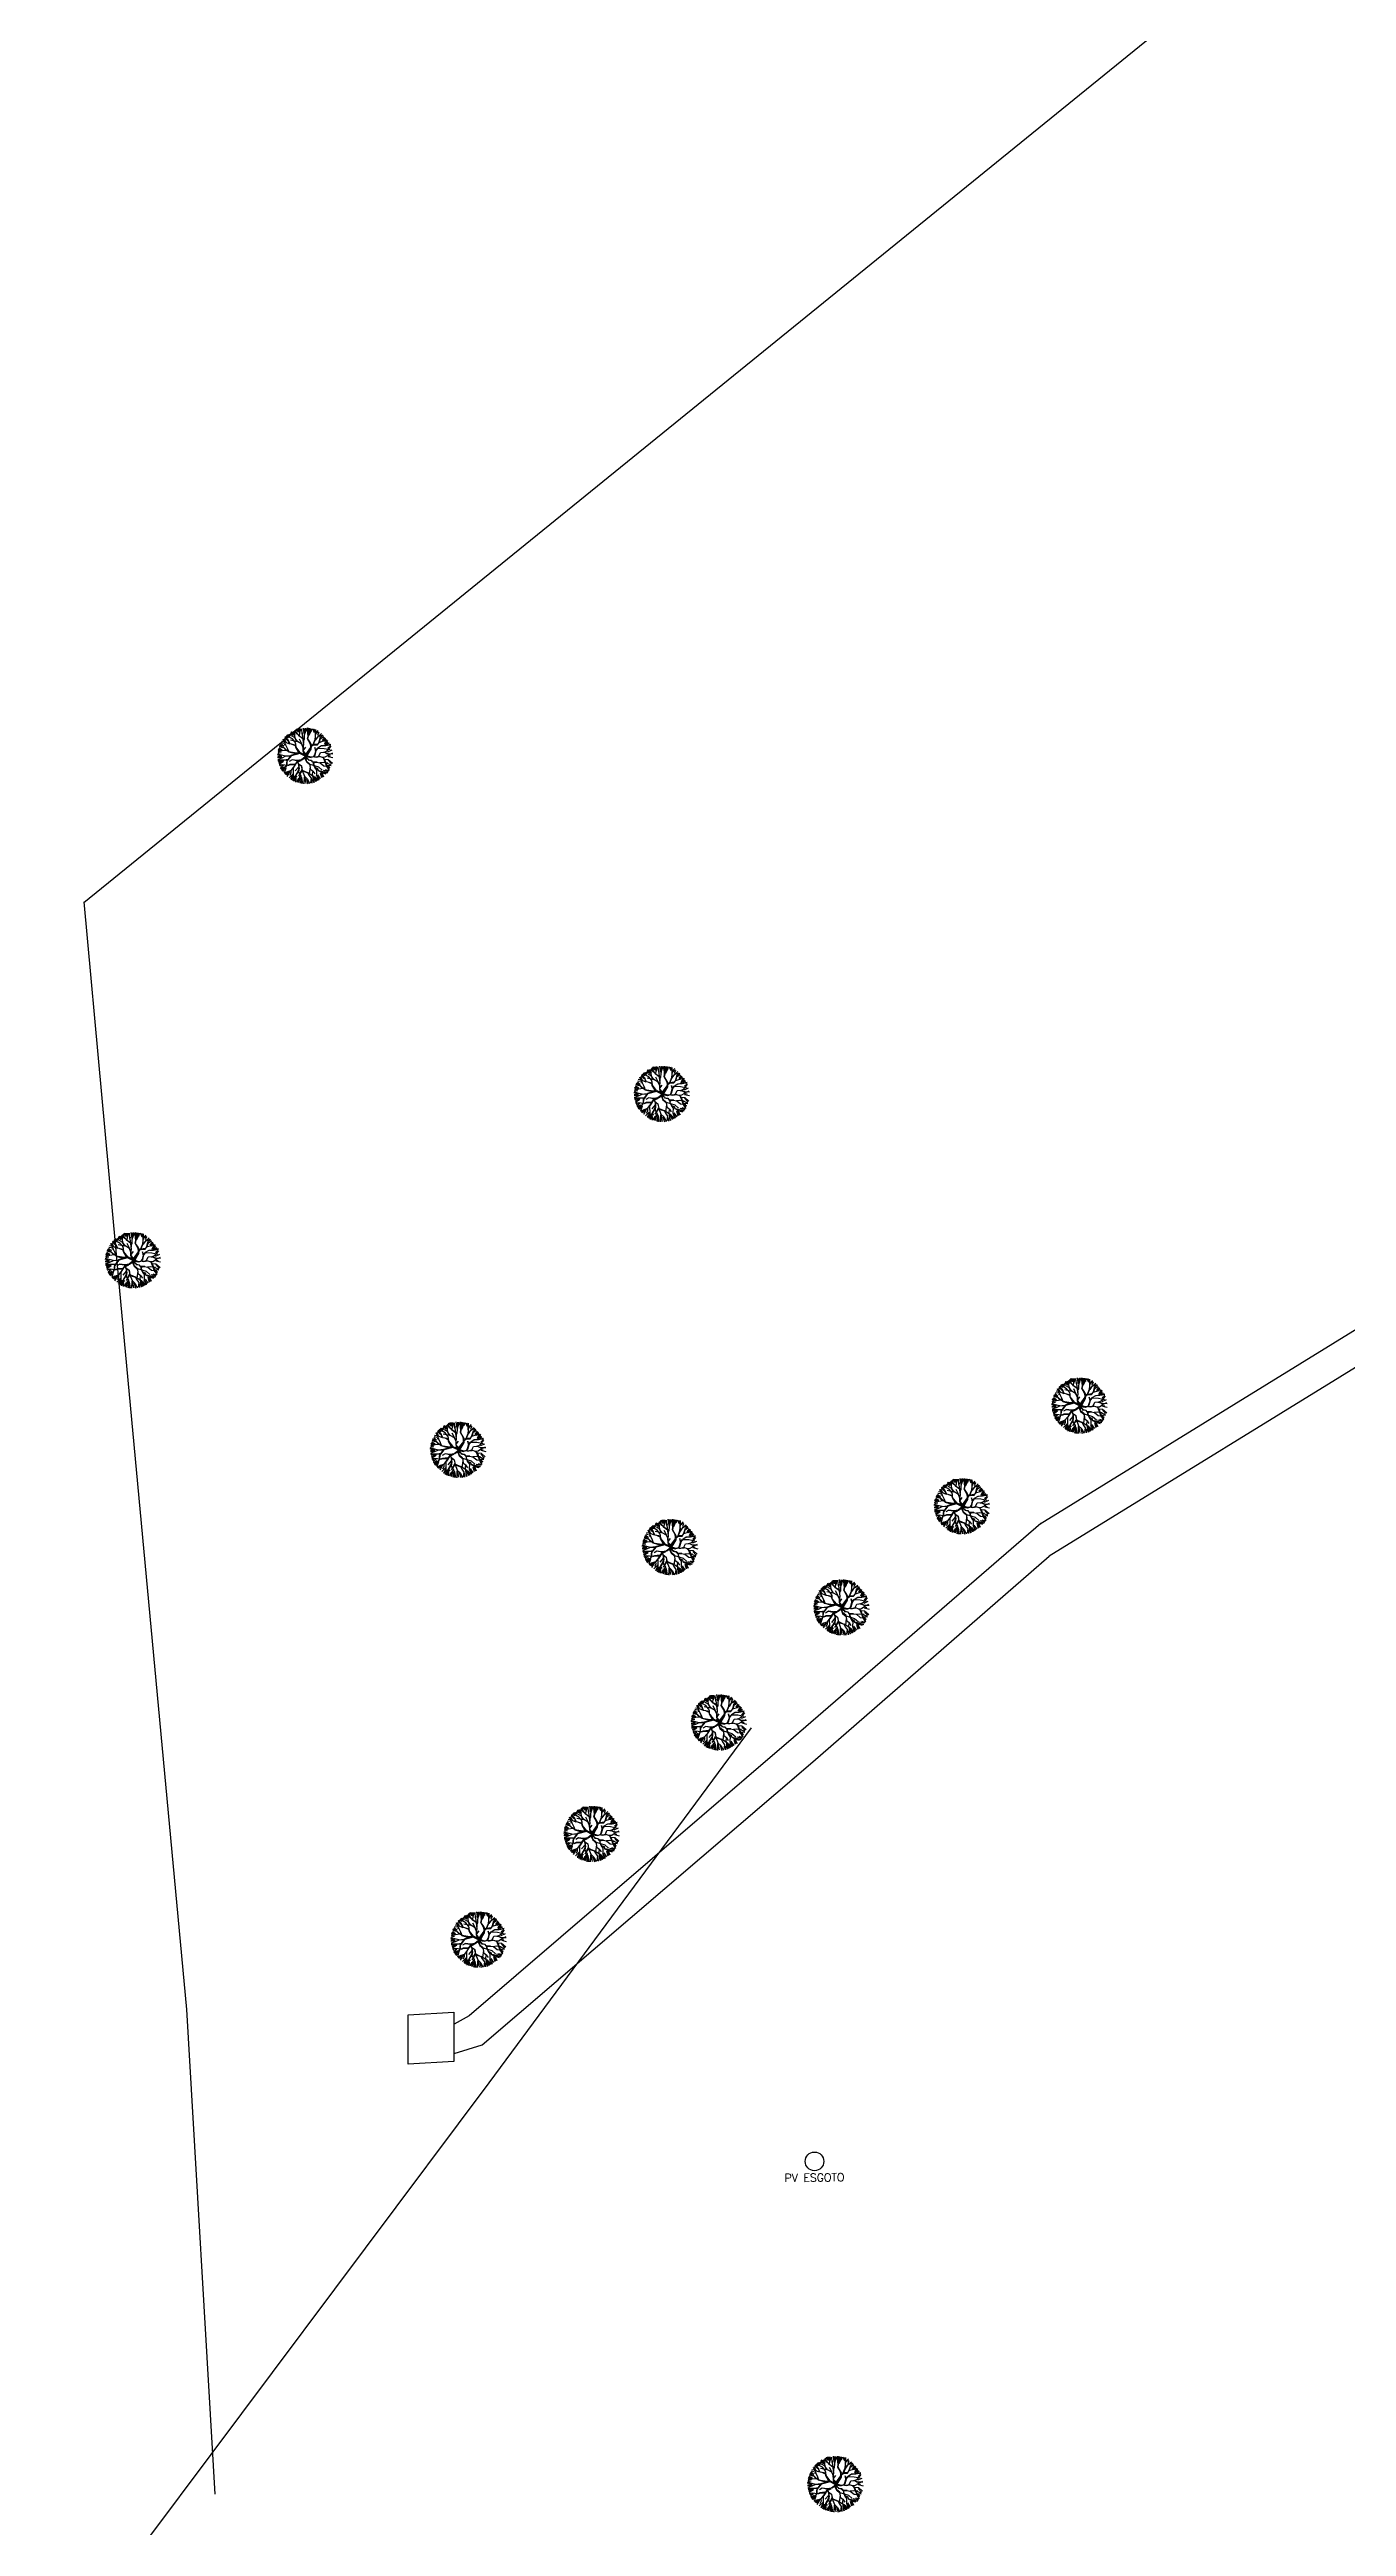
# Model space of a CAD drawing. Header units: metres. Extents: x 341 to 459, y 1341 to 1425.
# Drawn here: x 443.639 to 445.044, y 1412.456 to 1415.14 of the extents above; entities that cross this region are included whole.
import ezdxf

# ---------------------------------------------------------------- set-up
doc = ezdxf.new("R2010")
doc.units = ezdxf.units.M
doc.linetypes.add('CONTINUO', pattern=[0])
doc.layers.add('AVR', color=3, linetype='CONTINUO')
doc.layers.add('B.ACESSO', color=8, linetype='CONTINUO')
doc.styles.add('ROMANS', font='ROMANS.SHX')

# ---------------------------------------------------------------- blocks, each defined once
blk = doc.blocks.new('A$C08C43EE7')
at = {"layer": 'AVR', "color": 252, "true_color": 0x939598}
for p, q in [((0.67, 2.7), (0.79, 2.62)), ((0.87, 2.56), (0.71, 2.76)), ((0.73, 2.76), (0.86, 2.59)), ((0.86, 2.59), (0.76, 2.79)), ((0.9, 2.57), (0.78, 2.8)), ((0.84, 2.82), (0.93, 2.61)), ((0.9, 2.83), (1.02, 2.67)), ((0.96, 2.87), (1.02, 2.8)), ((1.03, 2.7), (0.99, 2.77)), ((1, 2.44), (1.04, 2.76)), ((1.04, 2.76), (1.02, 2.9)), ((1.08, 2.9), (1.23, 2.67)), ((1.28, 2.63), (1.13, 2.93)), ((1.22, 2.94), (1.27, 2.77)), ((1.28, 2.83), (1.26, 2.96)), ((1.28, 2.6), (1.3, 2.97)), ((1.28, 2.96), (1.29, 2.84)), ((1.28, 2.65), (1.28, 2.83)), ((1.4, 2.75), (1.33, 2.96)), ((1.4, 2.75), (1.43, 2.98)), ((1.49, 2.56), (1.4, 2.75)), ((1.49, 2.74), (1.57, 2.98)), ((1.49, 2.97), (1.49, 2.74)), ((1.5, 2.56), (1.62, 2.98)), ((1.67, 2.95), (1.7, 2.78)), ((1.78, 2.74), (1.7, 2.97)), ((1.8, 2.48), (1.78, 2.74)), ((1.79, 2.84), (1.85, 2.95)), ((1.79, 2.94), (1.79, 2.84)), ((1.79, 2.75), (1.89, 2.92)), ((1.95, 2.89), (1.84, 2.72)), ((1.95, 2.68), (2, 2.87)), ((1.96, 2.64), (2.06, 2.86)), ((2.03, 2.7), (2.1, 2.83)), ((2.03, 2.64), (2.17, 2.79)), ((2.18, 2.63), (2.21, 2.77)), ((2.27, 2.56), (2.29, 2.74)), ((0, 1.56), (0.37, 1.55)), ((0.27, 1.44), (0, 1.36)), ((0.24, 1.74), (0.01, 1.71)), ((0.34, 1.7), (0.01, 1.65)), ((0.39, 1.55), (0.01, 1.58)), ((0.25, 1.38), (0.01, 1.27)), ((0.34, 1.53), (0.02, 1.48)), ((0.33, 1.72), (0.03, 1.78)), ((0.03, 1.74), (0.15, 1.74)), ((0.32, 1.78), (0.05, 1.87)), ((0.32, 1.83), (0.08, 1.94)), ((0.3, 2.01), (0.1, 2.03)), ((0.29, 1.87), (0.11, 1.98)), ((0.28, 2.03), (0.13, 2.09)), ((0.44, 2.07), (0.14, 2.13)), ((0.43, 2.1), (0.17, 2.19)), ((0.46, 2.15), (0.21, 2.26)), ((0.46, 2.15), (0.24, 2.26)), ((0.41, 1.55), (0.25, 1.38)), ((0.51, 2.15), (0.26, 2.29)), ((0.46, 2.03), (0.28, 2.03)), ((0.44, 1.74), (0.32, 1.83)), ((0.43, 1.74), (0.33, 1.72)), ((0.53, 2.17), (0.34, 2.37)), ((0.46, 2.02), (0.36, 1.95)), ((0.68, 2.33), (0.41, 2.49)), ((0.72, 1.66), (0.41, 1.55)), ((0.61, 1.36), (0.41, 1.05)), ((0.73, 1.66), (0.42, 1.87)), ((0.63, 1.86), (0.43, 1.74)), ((0.59, 2.27), (0.46, 2.34)), ((0.87, 2.15), (0.46, 2.15)), ((0.71, 1.88), (0.46, 2.03)), ((0.66, 1.88), (0.46, 2.02)), ((0.6, 1.37), (0.46, 1.3)), ((0.5, 2.53), (0.68, 2.33)), ((0.66, 2.44), (0.52, 2.59)), ((0.58, 2.62), (0.68, 2.45)), ((0.86, 2.55), (0.59, 2.64)), ((0.71, 2.27), (0.59, 2.27)), ((0.69, 1.64), (0.59, 1.36)), ((0.72, 1.63), (0.6, 1.37)), ((0.61, 1.75), (0.76, 1.67)), ((0.87, 1.83), (0.63, 1.86)), ((0.72, 2.28), (0.66, 2.44)), ((0.86, 1.85), (0.66, 1.88)), ((0.92, 1.85), (0.7, 2.04)), ((0.9, 1.84), (0.71, 1.88)), ((0.88, 2.15), (0.72, 2.28)), ((0.97, 1.7), (0.72, 1.66)), ((0.73, 1.64), (0.95, 1.69)), ((1.01, 2.49), (0.87, 2.56)), ((1.13, 1.99), (0.87, 2.15)), ((1.04, 1.84), (0.89, 1.84)), ((1.01, 2.5), (0.9, 2.57)), ((1.2, 1.92), (0.9, 2.12)), ((1.09, 1.87), (0.9, 1.84)), ((1.1, 1.87), (0.97, 1.7)), ((1.06, 1.86), (0.97, 1.7)), ((1, 2.44), (1.05, 2.28)), ((1.05, 2.33), (1, 2.44)), ((1.13, 2.5), (1.01, 2.5)), ((1.22, 2.48), (1.01, 2.49)), ((1.18, 1.43), (1.01, 1.25)), ((1.05, 2.28), (1.04, 2.06)), ((1.19, 1.43), (1.04, 1.25)), ((1.07, 2.05), (1.05, 2.33)), ((1.06, 1.25), (1.22, 1.43)), ((1.18, 1.92), (1.09, 1.87)), ((1.18, 1.89), (1.1, 1.87)), ((1.26, 2.49), (1.13, 2.5)), ((1.26, 1.91), (1.13, 1.99)), ((1.18, 1.89), (1.26, 1.71)), ((1.38, 1.51), (1.18, 1.43)), ((1.4, 1.48), (1.19, 1.43)), ((1.23, 1.85), (1.2, 1.92)), ((1.3, 2.19), (1.21, 2.35)), ((1.51, 2.25), (1.22, 2.48)), ((1.24, 1.94), (1.29, 2.19)), ((1.28, 1.68), (1.24, 1.9)), ((1.28, 1.34), (1.25, 1.17)), ((1.26, 2.49), (1.28, 2.65)), ((1.26, 1.93), (1.3, 2.19)), ((1.29, 1.7), (1.26, 1.91)), ((1.31, 2.43), (1.28, 2.6)), ((1.28, 2.51), (1.28, 2.46)), ((1.39, 1.54), (1.28, 1.68)), ((1.4, 1.49), (1.28, 1.67)), ((1.4, 1.56), (1.29, 1.7)), ((1.49, 1.49), (1.29, 1.3)), ((1.3, 1.33), (1.42, 1.5)), ((1.46, 1.49), (1.3, 1.33)), ((1.53, 2.26), (1.31, 2.43)), ((1.5, 1.48), (1.39, 1.54)), ((1.5, 1.48), (1.4, 1.56)), ((1.46, 1.44), (1.41, 1.18)), ((1.49, 1.49), (1.42, 1.17)), ((1.5, 1.38), (1.44, 1.18)), ((1.48, 2.3), (1.5, 2.55)), ((1.52, 2.27), (1.49, 2.56)), ((1.49, 1.49), (1.63, 1.77)), ((1.49, 1.49), (1.66, 1.76)), ((1.49, 1.49), (1.53, 1.37)), ((1.63, 1.77), (1.51, 2.25)), ((1.62, 1.96), (1.53, 2.26)), ((1.54, 1.52), (1.53, 1.48)), ((1.53, 1.48), (1.55, 1.38)), ((1.53, 1.37), (1.88, 1.16)), ((1.55, 1.38), (1.57, 1.48)), ((1.57, 1.56), (1.67, 1.74)), ((1.57, 1.5), (1.69, 1.59)), ((1.57, 1.48), (1.67, 1.56)), ((1.57, 1.48), (1.57, 1.56)), ((1.58, 1.46), (1.95, 1.18)), ((1.58, 1.43), (1.87, 1.21)), ((1.59, 1.37), (1.58, 1.43)), ((1.86, 1.19), (1.59, 1.37)), ((1.6, 1.45), (1.75, 1.58)), ((1.61, 2.01), (1.72, 2.37)), ((1.65, 1.94), (1.62, 1.96)), ((1.66, 1.76), (1.62, 1.93)), ((1.87, 1.21), (1.62, 1.37)), ((1.63, 1.97), (1.67, 2.12)), ((1.65, 1.95), (1.73, 2.39)), ((1.67, 1.76), (1.65, 1.94)), ((1.67, 1.83), (1.96, 1.99)), ((1.67, 1.56), (1.76, 1.59)), ((1.68, 1.79), (1.91, 1.94)), ((1.69, 1.76), (1.97, 1.98)), ((1.73, 2.39), (1.8, 2.48)), ((1.74, 2.37), (1.88, 2.42)), ((1.75, 1.58), (1.81, 1.58)), ((1.76, 2.41), (1.89, 2.43)), ((1.76, 1.59), (1.96, 1.59)), ((1.8, 2.52), (1.96, 2.65)), ((1.8, 2.48), (1.96, 2.64)), ((1.81, 1.58), (1.97, 1.46)), ((1.85, 1.56), (1.98, 1.58)), ((1.88, 2.42), (2.09, 2.52)), ((1.94, 1.59), (2.14, 1.67)), ((1.96, 1.99), (2.09, 2.01)), ((1.96, 1.59), (2.09, 1.56)), ((1.97, 1.98), (2.14, 1.99)), ((2.01, 1.59), (2.15, 1.67)), ((2.05, 2.01), (2.13, 2.18)), ((2.09, 2.52), (2.42, 2.66)), ((2.09, 2.01), (2.11, 2.09)), ((2.09, 1.56), (2.4, 1.59)), ((2.1, 2.52), (2.11, 2.61)), ((2.11, 2.09), (2.16, 2.3)), ((2.14, 1.99), (2.24, 2.03)), ((2.14, 1.67), (2.28, 1.9)), ((2.15, 2.31), (2.22, 2.49)), ((2.16, 2.3), (2.38, 2.4)), ((2.16, 1.67), (2.4, 1.79)), ((2.17, 2.34), (2.37, 2.39)), ((2.17, 1.21), (2.42, 1.35)), ((2.2, 1.56), (2.33, 1.56)), ((2.22, 2.49), (2.27, 2.56)), ((2.24, 2.03), (2.42, 2.17)), ((2.27, 1.91), (2.35, 2.27)), ((2.28, 1.9), (2.46, 2.02)), ((2.29, 2.53), (2.44, 2.61)), ((2.29, 1.95), (2.47, 2.03)), ((2.3, 1.58), (2.4, 1.52)), ((2.33, 2.42), (2.49, 2.58)), ((2.38, 2.4), (2.54, 2.57)), ((2.4, 1.59), (2.56, 1.79)), ((2.4, 1.52), (2.59, 1.51)), ((2.42, 2.17), (2.54, 2.38)), ((2.42, 1.59), (2.66, 1.62)), ((2.42, 1.35), (2.56, 1.32)), ((2.44, 2.46), (2.55, 2.55)), ((2.44, 2.45), (2.56, 2.52)), ((2.46, 2.02), (2.62, 2.04)), ((2.46, 1.61), (2.57, 1.81)), ((2.47, 2.02), (2.58, 2.21)), ((2.48, 2.38), (2.6, 2.49)), ((2.54, 2.38), (2.64, 2.46)), ((2.54, 2.3), (2.67, 2.41)), ((2.56, 1.79), (2.78, 1.96)), ((2.56, 1.32), (2.89, 1.35)), ((2.57, 2.28), (2.67, 2.36)), ((2.57, 1.79), (2.97, 1.75)), ((2.59, 1.51), (2.99, 1.44)), ((2.6, 2.23), (2.7, 2.3)), ((2.87, 1.37), (2.6, 1.32)), ((2.61, 2.1), (2.72, 2.27)), ((2.62, 2.04), (2.78, 2.25)), ((2.62, 2.04), (2.81, 2.21)), ((2.66, 2.02), (2.82, 2.13)), ((2.66, 1.62), (2.75, 1.61)), ((2.67, 1.91), (2.83, 2.08)), ((2.67, 1.64), (2.96, 1.66)), ((2.67, 1.52), (2.98, 1.49)), ((2.72, 1.76), (2.96, 1.7)), ((2.72, 1.48), (2.98, 1.39)), ((2.74, 1.54), (3, 1.57)), ((2.78, 1.96), (2.93, 1.96)), ((2.78, 1.86), (2.96, 1.93)), ((2.78, 1.86), (2.97, 1.86)), ((2.78, 1.8), (2.97, 1.81)), ((2.8, 1.97), (2.89, 2.03)), ((3, 1.36), (2.87, 1.37)), ((2.89, 1.35), (2.99, 1.32)), ((3, 1.34), (2.92, 1.36)), ((0.23, 1.17), (0.03, 1.15)), ((0.3, 1.19), (0.05, 1.23)), ((0.17, 1.08), (0.06, 1.05)), ((0.23, 1.08), (0.07, 1.03)), ((0.37, 1.06), (0.11, 0.95)), ((0.41, 1.05), (0.13, 0.89)), ((0.36, 1.09), (0.14, 1.09)), ((0.36, 0.99), (0.18, 0.85)), ((0.47, 0.9), (0.18, 0.81)), ((0.31, 0.83), (0.18, 0.8)), ((0.2, 0.78), (0.31, 0.83)), ((0.21, 0.75), (0.45, 0.89)), ((0.53, 1.12), (0.23, 1.08)), ((0.48, 0.85), (0.26, 0.7)), ((0.46, 1.3), (0.3, 1.19)), ((0.58, 0.7), (0.32, 0.63)), ((0.6, 0.67), (0.35, 0.57)), ((0.61, 0.63), (0.36, 0.52)), ((0.73, 0.89), (0.47, 0.9)), ((0.91, 1.24), (0.53, 1.29)), ((0.68, 1.09), (0.53, 1.12)), ((0.68, 1.09), (0.53, 0.99)), ((0.58, 0.57), (0.53, 0.39)), ((0.65, 0.7), (0.57, 0.32)), ((0.71, 0.79), (0.59, 0.29)), ((0.7, 0.8), (0.61, 0.63)), ((0.72, 0.53), (0.65, 0.26)), ((0.8, 1.23), (0.68, 1.09)), ((0.81, 0.83), (0.7, 0.8)), ((0.75, 0.42), (0.7, 0.25)), ((0.84, 0.3), (0.7, 0.21)), ((0.9, 0.79), (0.72, 0.59)), ((0.85, 0.98), (0.73, 0.89)), ((0.74, 0.88), (0.85, 0.96)), ((0.85, 0.96), (0.79, 0.83)), ((1.04, 1.25), (0.8, 1.23)), ((0.89, 0.29), (0.8, 0.19)), ((0.88, 0.98), (0.81, 0.83)), ((1.31, 0.45), (0.84, 0.3)), ((1.04, 1.06), (0.85, 0.98)), ((0.9, 0.28), (0.86, 0.17)), ((0.87, 0.31), (1.35, 0.49)), ((1.06, 1.05), (0.88, 0.98)), ((1.05, 1.25), (0.9, 0.79)), ((0.95, 0.49), (0.93, 0.2)), ((1.12, 0.69), (0.95, 0.49)), ((0.99, 0.31), (0.97, 0.1)), ((1.11, 0.35), (1.01, 0.11)), ((1.15, 1.07), (1.04, 1.06)), ((1.25, 0.26), (1.05, 0.09)), ((1.13, 1.03), (1.06, 1.05)), ((1.3, 0.25), (1.1, 0.03)), ((1.15, 0.88), (1.12, 0.69)), ((1.15, 0.52), (1.12, 0.28)), ((1.13, 1.07), (1.15, 0.88)), ((1.13, 0.7), (1.15, 0.52)), ((1.25, 1.17), (1.15, 1.08)), ((1.22, 1.13), (1.15, 1.07)), ((1.15, 0.85), (1.16, 1.07)), ((1.26, 1.16), (1.22, 1.13)), ((1.29, 1.3), (1.26, 1.16)), ((1.32, 0.45), (1.3, 0.25)), ((1.42, 0.56), (1.32, 0.45)), ((1.46, 0.26), (1.39, 0)), ((1.42, 1.17), (1.46, 1.01)), ((1.48, 0.74), (1.42, 0.58)), ((1.42, 0.58), (1.43, 0.41)), ((1.44, 1), (1.43, 0.9)), ((1.43, 0.9), (1.46, 0.72)), ((1.43, 0.41), (1.51, 0.28)), ((1.44, 1.18), (1.47, 1.02)), ((1.46, 0.98), (1.44, 0.91)), ((1.44, 0.91), (1.48, 0.75)), ((1.46, 1.01), (1.53, 0.96)), ((1.47, 1.02), (1.56, 0.98)), ((1.48, 0.75), (1.67, 0.66)), ((1.51, 0.28), (1.48, 0.13)), ((1.52, 0.28), (1.65, 0.01)), ((1.53, 0.96), (1.78, 0.89)), ((1.56, 0.98), (1.75, 0.92)), ((1.68, 0.44), (1.6, 0.29)), ((1.61, 0.27), (1.6, 0)), ((1.69, 0.45), (1.61, 0.27)), ((1.67, 0.66), (1.69, 0.45)), ((1.68, 0.5), (1.68, 0.44)), ((1.69, 0.45), (1.75, 0.3)), ((1.95, 0.96), (1.71, 0.93)), ((1.71, 0.27), (1.81, 0.04)), ((1.75, 0.3), (2, 0.09)), ((1.78, 0.92), (1.91, 0.81)), ((1.78, 0.89), (1.91, 0.79)), ((1.79, 0.92), (1.95, 0.96)), ((1.89, 0.47), (1.82, 0.14)), ((1.95, 1.18), (1.86, 1.19)), ((1.88, 1.16), (2, 1.15)), ((1.91, 0.79), (1.89, 0.47)), ((1.9, 0.26), (2.03, 0.12)), ((1.92, 0.8), (2.04, 0.61)), ((1.97, 1.18), (2.04, 1.18)), ((2, 1.15), (2.09, 1.05)), ((2.03, 0.58), (2.04, 0.38)), ((2.04, 1.18), (2.17, 1.21)), ((2.04, 0.61), (2.06, 0.41)), ((2.04, 0.38), (2.09, 0.11)), ((2.06, 0.11), (2.04, 0.37)), ((2.06, 0.41), (2.11, 0.11)), ((2.06, 0.41), (2.33, 0.26)), ((2.07, 1.14), (2.2, 1.2)), ((2.07, 1.14), (2.11, 1.05)), ((2.08, 1.04), (2.09, 0.83)), ((2.09, 1.05), (2.38, 0.92)), ((2.09, 0.83), (2.22, 0.73)), ((2.12, 0.83), (2.1, 1.03)), ((2.11, 1.05), (2.37, 0.94)), ((2.11, 0.44), (2.36, 0.32)), ((2.12, 0.33), (2.18, 0.18)), ((2.13, 0.33), (2.24, 0.24)), ((2.2, 1.2), (2.41, 1.33)), ((2.22, 0.73), (2.29, 0.5)), ((2.24, 0.71), (2.49, 0.64)), ((2.25, 0.73), (2.51, 0.65)), ((2.27, 0.48), (2.38, 0.36)), ((2.29, 0.5), (2.45, 0.38)), ((2.31, 0.55), (2.48, 0.43)), ((2.36, 0.91), (2.56, 0.77)), ((2.37, 0.94), (2.69, 0.9)), ((2.38, 0.92), (2.71, 0.92)), ((2.41, 1.33), (2.58, 1.3)), ((2.43, 0.64), (2.53, 0.48)), ((2.51, 0.65), (2.6, 0.51)), ((2.56, 0.77), (2.69, 0.6)), ((2.56, 0.73), (2.63, 0.55)), ((2.58, 1.3), (2.85, 1.19)), ((2.83, 1.17), (2.59, 1.28)), ((2.61, 0.79), (2.77, 0.72)), ((2.69, 1.3), (2.97, 1.29)), ((2.69, 0.9), (2.79, 0.74)), ((2.71, 0.92), (2.93, 0.99)), ((2.73, 0.89), (2.85, 0.77)), ((2.74, 0.97), (2.95, 1.07)), ((2.76, 1.25), (2.98, 1.24)), ((2.77, 0.91), (2.92, 0.91)), ((2.8, 1.14), (2.93, 1.11)), ((2.94, 1.14), (2.83, 1.17)), ((2.96, 1.16), (2.84, 1.18)), ((2.85, 1.19), (2.97, 1.18))]:
    blk.add_line(p, q, dxfattribs=at)
blk = doc.blocks.new('sde')
at = {"layer": 'B.ACESSO'}
for p, q in [((329.8257, 223.666, -0.2932), (332.3023, 225.6745, -0.2932)), ((330.6031, 223.161, -0.2877), (332.2823, 224.1959, -0.2877)), ((332.295, 224.1726, -0.2877), (330.6103, 223.1348, -0.2877)), ((329.8256, 223.6666, -0.2932), (329.8544, 223.3533, -0.2932)), ((329.8544, 223.3533, -0.2932), (329.9091, 222.7663, -0.2932)), ((330.6035, 223.1614, -0.2877), (330.4025, 222.9874, -0.2877)), ((330.4183, 222.9675, -0.2884), (330.6103, 223.1348, -0.2884)), ((330.368, 222.9953, -0.2935), (330.1549, 222.7068, -0.2935)), ((330.4025, 222.9874, -0.2877), (330.139, 222.7612, -0.2877)), ((330.1494, 222.7376, -0.2884), (330.4183, 222.9675, -0.2884)), ((329.9091, 222.7663, -0.2932), (329.9321, 222.3725, -0.2932)), ((330.0892, 222.7619, -0.2884), (330.1264, 222.7642, -0.2884)), ((330.0892, 222.7218, -0.2884), (330.0892, 222.7619, -0.2884)), ((330.1264, 222.7642, -0.2884), (330.1264, 222.7241, -0.2884)), ((330.139, 222.7612, -0.2877), (330.1267, 222.7544, -0.2877)), ((330.1268, 222.7306, -0.2884), (330.1494, 222.7376, -0.2884)), ((330.1264, 222.7241, -0.2884), (330.0892, 222.7218, -0.2884)), ((330.1549, 222.7068, -0.2935), (329.7978, 222.2295, -0.2935))]:
    blk.add_line(p, q, dxfattribs=at)
blk.add_circle((330.4196, 222.6429, -0.2897), 0.00757, dxfattribs=at)
at = {"layer": 'B.ACESSO', "xscale": 0.01510945324038358, "yscale": 0.01510945324038358, "zscale": 0.01510945324038358, "rotation": 90.70135376019579}
for p in [(330.0284, 223.7627, -0.2952), (330.3182, 223.488, -0.2942), (329.8883, 223.3528, -0.2917), (330.6578, 223.2347, -0.2943), (330.1526, 223.1988, -0.2961), (330.5622, 223.1529, -0.2938), (330.3249, 223.1197, -0.296), (330.4643, 223.0707, -0.2949), (330.3646, 222.9772, -0.2946), (330.2612, 222.8866, -0.2936), (330.1693, 222.8007, -0.2939), (330.4593, 222.3582, -0.2917)]:
    blk.add_blockref('A$C08C43EE7', p, dxfattribs=at)
at = {"layer": 'B.ACESSO', "style": 'ROMANS'}
blk.add_text('PV ESGOTO', height=0.00649, rotation=0.7014, dxfattribs=at).set_placement((330.3953, 222.6262, -0.6852))

msp = doc.modelspace()

# ---------------------------------------------------------------- block references
at = {"color": 10, "xscale": 1.333333333333339, "yscale": 1.333333333333339, "zscale": 1.333333333333339}
msp.add_blockref('sde', (3.9083, 1115.9943), dxfattribs=at)

doc.saveas('drawing.dxf')
